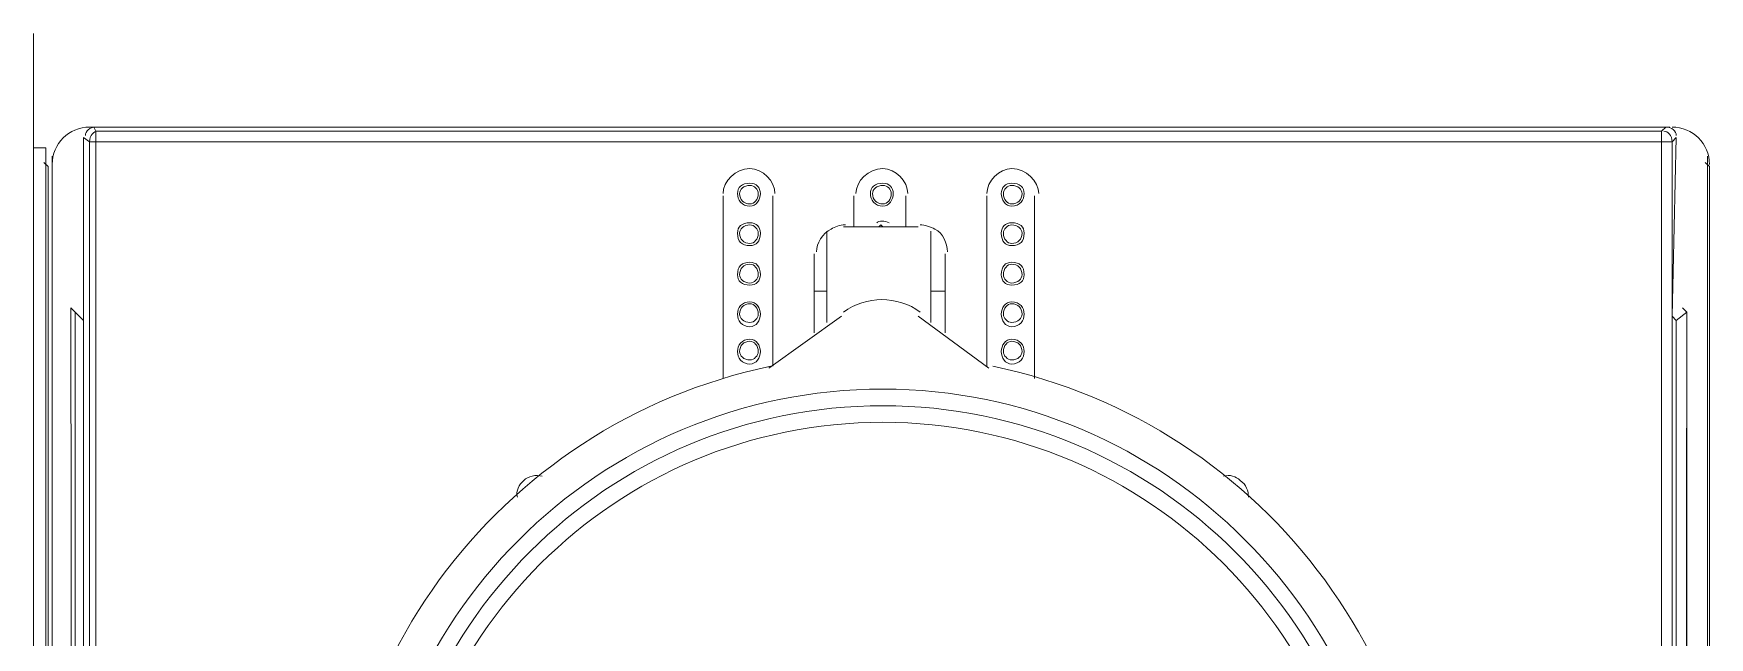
# Model space of a CAD drawing. Header units: metres. Extents: x 2999 to 3164, y 1641 to 1678.
# Drawn here: x 3002.922 to 3004.174, y 1657.293 to 1657.744 of the extents above; entities that cross this region are included whole.
import ezdxf

# ---------------------------------------------------------------- set-up
doc = ezdxf.new("R2010")
doc.units = ezdxf.units.M

msp = doc.modelspace()

# ---------------------------------------------------------------- linework, layer by layer
at = {"color": 7, "linetype": 'Continuous', "lineweight": 20, "true_color": 0x000007}
for points in [[(3002.922, 1657.7436), (3002.922, 1655.2155), (3002.922, 1655.2155)], [(3002.922, 1657.7436), (3002.922, 1655.2155), (3002.922, 1655.2155)], [(3004.1449, 1657.6738), (3002.9639, 1657.6738), (3002.9639, 1657.6738)], [(3002.967, 1657.6738), (3002.9686, 1657.6707), (3002.9686, 1657.6707)], [(3004.1418, 1657.6738), (3002.967, 1657.6738), (3002.967, 1657.6738)], [(3002.9686, 1657.6707), (3004.1387, 1657.6707), (3004.1387, 1657.6707)], [(3004.1387, 1657.6629), (3002.9686, 1657.6629), (3002.9686, 1657.6707)], [(3004.1387, 1657.6707), (3004.1418, 1657.6738), (3004.1418, 1657.6738)], [(3004.1465, 1657.6629), (3004.1387, 1657.6629), (3004.1387, 1657.6707)], [(3002.922, 1656.5766), (3002.9313, 1656.5781), (3002.9313, 1657.6583), (3002.922, 1657.6583)], [(3002.9639, 1655.7447), (3002.9639, 1657.6629), (3002.9593, 1657.666), (3002.9593, 1657.5295)], [(3002.9639, 1657.6629), (3002.9686, 1657.6629), (3002.9686, 1656.0349)], [(3004.1387, 1655.9403), (3004.1387, 1657.6629), (3004.1387, 1657.6629)], [(3004.1496, 1657.5295), (3004.1465, 1657.5326), (3004.1496, 1657.666), (3004.1465, 1657.6629), (3004.1465, 1655.9403)], [(3002.9329, 1657.6443), (3002.9298, 1657.6474), (3002.9298, 1657.6474)], [(3002.9329, 1657.6443), (3002.9329, 1655.2248), (3002.9329, 1655.2248)], [(3002.936, 1657.6521), (3002.936, 1655.2264), (3002.936, 1655.2264)], [(3004.1744, 1657.6443), (3004.1713, 1657.6474), (3004.1713, 1657.6474)], [(3004.1729, 1657.6521), (3004.1729, 1655.2264), (3004.1729, 1655.2264)], [(3004.1744, 1657.6443), (3004.1744, 1655.2248), (3004.1744, 1655.2248)], [(3003.4373, 1657.6226), (3003.4373, 1657.486), (3003.4373, 1657.486)], [(3003.4745, 1657.4953), (3003.4745, 1657.6226), (3003.4745, 1657.6226)], [(3003.535, 1657.6226), (3003.535, 1657.5993), (3003.535, 1657.5993)], [(3003.5738, 1657.5993), (3003.5738, 1657.6226), (3003.5738, 1657.6226)], [(3003.6344, 1657.6226), (3003.6344, 1657.4953), (3003.6344, 1657.4953)], [(3003.6701, 1657.486), (3003.6701, 1657.6226), (3003.6701, 1657.6226)], [(3003.5149, 1657.5962), (3003.5149, 1657.5512), (3003.5149, 1657.5512)], [(3003.5273, 1657.5993), (3003.5831, 1657.5993), (3003.5831, 1657.5993)], [(3003.5568, 1657.5993), (3003.5552, 1657.6008), (3003.5537, 1657.5993)], [(3003.5925, 1657.5962), (3003.5925, 1657.5512), (3003.5925, 1657.5512)], [(3003.5055, 1657.5791), (3003.5055, 1657.5512), (3003.5055, 1657.5512)], [(3003.6033, 1657.5791), (3003.6033, 1657.5512), (3003.6033, 1657.5512)], [(3003.5149, 1657.5279), (3003.5149, 1657.5512), (3003.5055, 1657.5512), (3003.5055, 1657.5201)], [(3003.6033, 1657.5201), (3003.6033, 1657.5512), (3003.5925, 1657.5512), (3003.5925, 1657.5279)], [(3002.9531, 1657.5357), (3002.9499, 1657.5388), (3002.9531, 1655.2884)], [(3002.9593, 1655.29), (3002.9593, 1657.5295), (3002.9531, 1657.5357), (3002.9531, 1655.2884)], [(3002.9593, 1657.5295), (3002.9562, 1657.5326), (3002.9562, 1657.5326)], [(3003.4714, 1657.4938), (3003.5257, 1657.5326), (3003.5257, 1657.5326)], [(3003.5831, 1657.5326), (3003.6359, 1657.4938), (3003.6359, 1657.4938)], [(3004.1574, 1655.2884), (3004.1574, 1657.5357), (3004.1496, 1657.5295), (3004.1496, 1655.29)], [(3004.1574, 1655.2884), (3004.1543, 1655.2916), (3004.1574, 1657.5357), (3004.1543, 1657.5388)]]:
    msp.add_lwpolyline(points, dxfattribs=at)
for points in [[(3002.9639, 1657.6738), (3002.9484, 1657.6738), (3002.936, 1657.6614), (3002.936, 1657.6459)], [(3002.9639, 1657.6738), (3002.9484, 1657.6738), (3002.936, 1657.6614), (3002.936, 1657.6459)], [(3002.9686, 1657.6738), (3002.9639, 1657.6738), (3002.9608, 1657.6707), (3002.9608, 1657.6676)], [(3002.9701, 1657.6707), (3002.967, 1657.6707), (3002.9639, 1657.6676), (3002.9639, 1657.6629)], [(3004.1465, 1657.6629), (3004.1465, 1657.6676), (3004.1434, 1657.6707), (3004.1403, 1657.6707)], [(3004.1496, 1657.6676), (3004.1496, 1657.6707), (3004.1465, 1657.6738), (3004.1418, 1657.6738)], [(3004.1744, 1657.6459), (3004.1744, 1657.6614), (3004.162, 1657.6738), (3004.1465, 1657.6738)], [(3004.1744, 1657.6459), (3004.1744, 1657.6614), (3004.162, 1657.6738), (3004.1465, 1657.6738)], [(3003.518, 1657.5977), (3003.5118, 1657.5946), (3003.5071, 1657.5869), (3003.5071, 1657.5807)], [(3003.5288, 1657.6008), (3003.5242, 1657.6008), (3003.5211, 1657.5993), (3003.518, 1657.5977)], [(3003.5614, 1657.6024), (3003.5583, 1657.604), (3003.5537, 1657.604), (3003.5521, 1657.6024)], [(3003.5956, 1657.5977), (3003.5925, 1657.5993), (3003.5878, 1657.6008), (3003.5847, 1657.6008)], [(3003.6049, 1657.5807), (3003.6049, 1657.5869), (3003.6018, 1657.5946), (3003.5956, 1657.5977)], [(3003.5847, 1657.5357), (3003.5676, 1657.5481), (3003.5443, 1657.5481), (3003.5273, 1657.5357)]]:
    msp.add_open_spline(points, degree=3, dxfattribs=at)
for points, knots in [([(3003.4761, 1657.6241), (3003.4761, 1657.6334), (3003.4667, 1657.6428), (3003.4574, 1657.6428), (3003.4574, 1657.6428), (3003.4466, 1657.6428), (3003.4373, 1657.6334), (3003.4373, 1657.6241)], [0, 0, 0, 0, 0.125, 0.125, 0.125, 0.125001, 1, 1, 1, 1]), ([(3003.5754, 1657.6241), (3003.5754, 1657.6334), (3003.5661, 1657.6428), (3003.5568, 1657.6428), (3003.5568, 1657.6428), (3003.5459, 1657.6428), (3003.5366, 1657.6334), (3003.5366, 1657.6241)], [0, 0, 0, 0, 0.125, 0.125, 0.125, 0.125001, 1, 1, 1, 1]), ([(3003.6732, 1657.6241), (3003.6732, 1657.6334), (3003.6638, 1657.6428), (3003.653, 1657.6428), (3003.653, 1657.6428), (3003.6437, 1657.6428), (3003.6344, 1657.6334), (3003.6344, 1657.6241)], [0, 0, 0, 0, 0.125, 0.125, 0.125, 0.125001, 1, 1, 1, 1]), ([(3003.4652, 1657.6241), (3003.4652, 1657.6288), (3003.4621, 1657.6319), (3003.4574, 1657.6319), (3003.4574, 1657.6319), (3003.4512, 1657.6319), (3003.4481, 1657.6288), (3003.4481, 1657.6241), (3003.4481, 1657.6241), (3003.4481, 1657.6195), (3003.4512, 1657.6148), (3003.4574, 1657.6148), (3003.4574, 1657.6148), (3003.4621, 1657.6148), (3003.4652, 1657.6195), (3003.4652, 1657.6241)], [0, 0, 0, 0, 0.0625, 0.0625, 0.0625, 0.062501, 0.125, 0.125, 0.125, 0.125001, 0.1875, 0.1875, 0.1875, 0.187501, 1, 1, 1, 1]), ([(3003.4636, 1657.6241), (3003.4636, 1657.6272), (3003.4605, 1657.6303), (3003.4574, 1657.6303), (3003.4574, 1657.6303), (3003.4528, 1657.6303), (3003.4497, 1657.6272), (3003.4497, 1657.6241), (3003.4497, 1657.6241), (3003.4497, 1657.6195), (3003.4528, 1657.6164), (3003.4574, 1657.6164), (3003.4574, 1657.6164), (3003.4605, 1657.6164), (3003.4636, 1657.6195), (3003.4636, 1657.6241)], [0, 0, 0, 0, 0.0625, 0.0625, 0.0625, 0.062501, 0.125, 0.125, 0.125, 0.125001, 0.1875, 0.1875, 0.1875, 0.187501, 1, 1, 1, 1]), ([(3003.5645, 1657.6241), (3003.5645, 1657.6288), (3003.5614, 1657.6319), (3003.5568, 1657.6319), (3003.5568, 1657.6319), (3003.5506, 1657.6319), (3003.5474, 1657.6288), (3003.5474, 1657.6241), (3003.5474, 1657.6241), (3003.5474, 1657.6195), (3003.5506, 1657.6148), (3003.5568, 1657.6148), (3003.5568, 1657.6148), (3003.5614, 1657.6148), (3003.5645, 1657.6195), (3003.5645, 1657.6241)], [0, 0, 0, 0, 0.0625, 0.0625, 0.0625, 0.062501, 0.125, 0.125, 0.125, 0.125001, 0.1875, 0.1875, 0.1875, 0.187501, 1, 1, 1, 1]), ([(3003.563, 1657.6241), (3003.563, 1657.6272), (3003.5599, 1657.6303), (3003.5568, 1657.6303), (3003.5568, 1657.6303), (3003.5521, 1657.6303), (3003.549, 1657.6272), (3003.549, 1657.6241), (3003.549, 1657.6241), (3003.549, 1657.6195), (3003.5521, 1657.6164), (3003.5568, 1657.6164), (3003.5568, 1657.6164), (3003.5599, 1657.6164), (3003.563, 1657.6195), (3003.563, 1657.6241)], [0, 0, 0, 0, 0.0625, 0.0625, 0.0625, 0.062501, 0.125, 0.125, 0.125, 0.125001, 0.1875, 0.1875, 0.1875, 0.187501, 1, 1, 1, 1]), ([(3003.6623, 1657.6241), (3003.6623, 1657.6288), (3003.6592, 1657.6319), (3003.653, 1657.6319), (3003.653, 1657.6319), (3003.6483, 1657.6319), (3003.6452, 1657.6288), (3003.6452, 1657.6241), (3003.6452, 1657.6241), (3003.6452, 1657.6195), (3003.6483, 1657.6148), (3003.653, 1657.6148), (3003.653, 1657.6148), (3003.6592, 1657.6148), (3003.6623, 1657.6195), (3003.6623, 1657.6241)], [0, 0, 0, 0, 0.0625, 0.0625, 0.0625, 0.062501, 0.125, 0.125, 0.125, 0.125001, 0.1875, 0.1875, 0.1875, 0.187501, 1, 1, 1, 1]), ([(3003.6607, 1657.6241), (3003.6607, 1657.6272), (3003.6576, 1657.6303), (3003.653, 1657.6303), (3003.653, 1657.6303), (3003.6499, 1657.6303), (3003.6468, 1657.6272), (3003.6468, 1657.6241), (3003.6468, 1657.6241), (3003.6468, 1657.6195), (3003.6499, 1657.6164), (3003.653, 1657.6164), (3003.653, 1657.6164), (3003.6576, 1657.6164), (3003.6607, 1657.6195), (3003.6607, 1657.6241)], [0, 0, 0, 0, 0.0625, 0.0625, 0.0625, 0.062501, 0.125, 0.125, 0.125, 0.125001, 0.1875, 0.1875, 0.1875, 0.187501, 1, 1, 1, 1]), ([(3003.4652, 1657.5946), (3003.4652, 1657.5993), (3003.4621, 1657.6024), (3003.4574, 1657.6024), (3003.4574, 1657.6024), (3003.4512, 1657.6024), (3003.4481, 1657.5993), (3003.4481, 1657.5946), (3003.4481, 1657.5946), (3003.4481, 1657.5884), (3003.4512, 1657.5853), (3003.4574, 1657.5853), (3003.4574, 1657.5853), (3003.4621, 1657.5853), (3003.4652, 1657.5884), (3003.4652, 1657.5946)], [0, 0, 0, 0, 0.0625, 0.0625, 0.0625, 0.062501, 0.125, 0.125, 0.125, 0.125001, 0.1875, 0.1875, 0.1875, 0.187501, 1, 1, 1, 1]), ([(3003.4636, 1657.5946), (3003.4636, 1657.5977), (3003.4605, 1657.6008), (3003.4574, 1657.6008), (3003.4574, 1657.6008), (3003.4528, 1657.6008), (3003.4497, 1657.5977), (3003.4497, 1657.5946), (3003.4497, 1657.5946), (3003.4497, 1657.59), (3003.4528, 1657.5869), (3003.4574, 1657.5869), (3003.4574, 1657.5869), (3003.4605, 1657.5869), (3003.4636, 1657.59), (3003.4636, 1657.5946)], [0, 0, 0, 0, 0.0625, 0.0625, 0.0625, 0.062501, 0.125, 0.125, 0.125, 0.125001, 0.1875, 0.1875, 0.1875, 0.187501, 1, 1, 1, 1]), ([(3003.6623, 1657.5946), (3003.6623, 1657.5993), (3003.6592, 1657.6024), (3003.653, 1657.6024), (3003.653, 1657.6024), (3003.6483, 1657.6024), (3003.6452, 1657.5993), (3003.6452, 1657.5946), (3003.6452, 1657.5946), (3003.6452, 1657.5884), (3003.6483, 1657.5853), (3003.653, 1657.5853), (3003.653, 1657.5853), (3003.6592, 1657.5853), (3003.6623, 1657.5884), (3003.6623, 1657.5946)], [0, 0, 0, 0, 0.0625, 0.0625, 0.0625, 0.062501, 0.125, 0.125, 0.125, 0.125001, 0.1875, 0.1875, 0.1875, 0.187501, 1, 1, 1, 1]), ([(3003.6607, 1657.5946), (3003.6607, 1657.5977), (3003.6576, 1657.6008), (3003.653, 1657.6008), (3003.653, 1657.6008), (3003.6499, 1657.6008), (3003.6468, 1657.5977), (3003.6468, 1657.5946), (3003.6468, 1657.5946), (3003.6468, 1657.59), (3003.6499, 1657.5869), (3003.653, 1657.5869), (3003.653, 1657.5869), (3003.6576, 1657.5869), (3003.6607, 1657.59), (3003.6607, 1657.5946)], [0, 0, 0, 0, 0.0625, 0.0625, 0.0625, 0.062501, 0.125, 0.125, 0.125, 0.125001, 0.1875, 0.1875, 0.1875, 0.187501, 1, 1, 1, 1]), ([(3003.4652, 1657.5636), (3003.4652, 1657.5698), (3003.4621, 1657.5729), (3003.4574, 1657.5729), (3003.4574, 1657.5729), (3003.4512, 1657.5729), (3003.4481, 1657.5698), (3003.4481, 1657.5636), (3003.4481, 1657.5636), (3003.4481, 1657.5589), (3003.4512, 1657.5558), (3003.4574, 1657.5558), (3003.4574, 1657.5558), (3003.4621, 1657.5558), (3003.4652, 1657.5589), (3003.4652, 1657.5636)], [0, 0, 0, 0, 0.0625, 0.0625, 0.0625, 0.062501, 0.125, 0.125, 0.125, 0.125001, 0.1875, 0.1875, 0.1875, 0.187501, 1, 1, 1, 1]), ([(3003.4636, 1657.5636), (3003.4636, 1657.5683), (3003.4605, 1657.5714), (3003.4574, 1657.5714), (3003.4574, 1657.5714), (3003.4528, 1657.5714), (3003.4497, 1657.5683), (3003.4497, 1657.5636), (3003.4497, 1657.5636), (3003.4497, 1657.5605), (3003.4528, 1657.5574), (3003.4574, 1657.5574), (3003.4574, 1657.5574), (3003.4605, 1657.5574), (3003.4636, 1657.5605), (3003.4636, 1657.5636)], [0, 0, 0, 0, 0.0625, 0.0625, 0.0625, 0.062501, 0.125, 0.125, 0.125, 0.125001, 0.1875, 0.1875, 0.1875, 0.187501, 1, 1, 1, 1]), ([(3003.6623, 1657.5636), (3003.6623, 1657.5698), (3003.6592, 1657.5729), (3003.653, 1657.5729), (3003.653, 1657.5729), (3003.6483, 1657.5729), (3003.6452, 1657.5698), (3003.6452, 1657.5636), (3003.6452, 1657.5636), (3003.6452, 1657.5589), (3003.6483, 1657.5558), (3003.653, 1657.5558), (3003.653, 1657.5558), (3003.6592, 1657.5558), (3003.6623, 1657.5589), (3003.6623, 1657.5636)], [0, 0, 0, 0, 0.0625, 0.0625, 0.0625, 0.062501, 0.125, 0.125, 0.125, 0.125001, 0.1875, 0.1875, 0.1875, 0.187501, 1, 1, 1, 1]), ([(3003.6607, 1657.5636), (3003.6607, 1657.5683), (3003.6576, 1657.5714), (3003.653, 1657.5714), (3003.653, 1657.5714), (3003.6499, 1657.5714), (3003.6468, 1657.5683), (3003.6468, 1657.5636), (3003.6468, 1657.5636), (3003.6468, 1657.5605), (3003.6499, 1657.5574), (3003.653, 1657.5574), (3003.653, 1657.5574), (3003.6576, 1657.5574), (3003.6607, 1657.5605), (3003.6607, 1657.5636)], [0, 0, 0, 0, 0.0625, 0.0625, 0.0625, 0.062501, 0.125, 0.125, 0.125, 0.125001, 0.1875, 0.1875, 0.1875, 0.187501, 1, 1, 1, 1]), ([(3003.4652, 1657.5341), (3003.4652, 1657.5388), (3003.4621, 1657.5434), (3003.4574, 1657.5434), (3003.4574, 1657.5434), (3003.4512, 1657.5434), (3003.4481, 1657.5388), (3003.4481, 1657.5341), (3003.4481, 1657.5341), (3003.4481, 1657.5295), (3003.4512, 1657.5248), (3003.4574, 1657.5248), (3003.4574, 1657.5248), (3003.4621, 1657.5248), (3003.4652, 1657.5295), (3003.4652, 1657.5341)], [0, 0, 0, 0, 0.0625, 0.0625, 0.0625, 0.062501, 0.125, 0.125, 0.125, 0.125001, 0.1875, 0.1875, 0.1875, 0.187501, 1, 1, 1, 1]), ([(3003.6623, 1657.5341), (3003.6623, 1657.5388), (3003.6592, 1657.5434), (3003.653, 1657.5434), (3003.653, 1657.5434), (3003.6483, 1657.5434), (3003.6452, 1657.5388), (3003.6452, 1657.5341), (3003.6452, 1657.5341), (3003.6452, 1657.5295), (3003.6483, 1657.5248), (3003.653, 1657.5248), (3003.653, 1657.5248), (3003.6592, 1657.5248), (3003.6623, 1657.5295), (3003.6623, 1657.5341)], [0, 0, 0, 0, 0.0625, 0.0625, 0.0625, 0.062501, 0.125, 0.125, 0.125, 0.125001, 0.1875, 0.1875, 0.1875, 0.187501, 1, 1, 1, 1]), ([(3003.4636, 1657.5341), (3003.4636, 1657.5388), (3003.4605, 1657.5419), (3003.4574, 1657.5419), (3003.4574, 1657.5419), (3003.4528, 1657.5419), (3003.4497, 1657.5388), (3003.4497, 1657.5341), (3003.4497, 1657.5341), (3003.4497, 1657.531), (3003.4528, 1657.5279), (3003.4574, 1657.5279), (3003.4574, 1657.5279), (3003.4605, 1657.5279), (3003.4636, 1657.531), (3003.4636, 1657.5341)], [0, 0, 0, 0, 0.0625, 0.0625, 0.0625, 0.062501, 0.125, 0.125, 0.125, 0.125001, 0.1875, 0.1875, 0.1875, 0.187501, 1, 1, 1, 1]), ([(3003.6607, 1657.5341), (3003.6607, 1657.5388), (3003.6576, 1657.5419), (3003.653, 1657.5419), (3003.653, 1657.5419), (3003.6499, 1657.5419), (3003.6468, 1657.5388), (3003.6468, 1657.5341), (3003.6468, 1657.5341), (3003.6468, 1657.531), (3003.6499, 1657.5279), (3003.653, 1657.5279), (3003.653, 1657.5279), (3003.6576, 1657.5279), (3003.6607, 1657.531), (3003.6607, 1657.5341)], [0, 0, 0, 0, 0.0625, 0.0625, 0.0625, 0.062501, 0.125, 0.125, 0.125, 0.125001, 0.1875, 0.1875, 0.1875, 0.187501, 1, 1, 1, 1]), ([(3003.4652, 1657.5062), (3003.4652, 1657.5108), (3003.4621, 1657.5155), (3003.4574, 1657.5155), (3003.4574, 1657.5155), (3003.4512, 1657.5155), (3003.4481, 1657.5108), (3003.4481, 1657.5062), (3003.4481, 1657.5062), (3003.4481, 1657.5015), (3003.4512, 1657.4969), (3003.4574, 1657.4969), (3003.4574, 1657.4969), (3003.4621, 1657.4969), (3003.4652, 1657.5015), (3003.4652, 1657.5062)], [0, 0, 0, 0, 0.0625, 0.0625, 0.0625, 0.062501, 0.125, 0.125, 0.125, 0.125001, 0.1875, 0.1875, 0.1875, 0.187501, 1, 1, 1, 1]), ([(3003.4636, 1657.5062), (3003.4636, 1657.5108), (3003.4605, 1657.5139), (3003.4574, 1657.5139), (3003.4574, 1657.5139), (3003.4528, 1657.5139), (3003.4497, 1657.5108), (3003.4497, 1657.5062), (3003.4497, 1657.5062), (3003.4497, 1657.5031), (3003.4528, 1657.5), (3003.4574, 1657.5), (3003.4574, 1657.5), (3003.4605, 1657.5), (3003.4636, 1657.5031), (3003.4636, 1657.5062)], [0, 0, 0, 0, 0.0625, 0.0625, 0.0625, 0.062501, 0.125, 0.125, 0.125, 0.125001, 0.1875, 0.1875, 0.1875, 0.187501, 1, 1, 1, 1]), ([(3003.6623, 1657.5062), (3003.6623, 1657.5108), (3003.6592, 1657.5155), (3003.653, 1657.5155), (3003.653, 1657.5155), (3003.6483, 1657.5155), (3003.6452, 1657.5108), (3003.6452, 1657.5062), (3003.6452, 1657.5062), (3003.6452, 1657.5015), (3003.6483, 1657.4969), (3003.653, 1657.4969), (3003.653, 1657.4969), (3003.6592, 1657.4969), (3003.6623, 1657.5015), (3003.6623, 1657.5062)], [0, 0, 0, 0, 0.0625, 0.0625, 0.0625, 0.062501, 0.125, 0.125, 0.125, 0.125001, 0.1875, 0.1875, 0.1875, 0.187501, 1, 1, 1, 1]), ([(3003.6607, 1657.5062), (3003.6607, 1657.5108), (3003.6576, 1657.5139), (3003.653, 1657.5139), (3003.653, 1657.5139), (3003.6499, 1657.5139), (3003.6468, 1657.5108), (3003.6468, 1657.5062), (3003.6468, 1657.5062), (3003.6468, 1657.5031), (3003.6499, 1657.5), (3003.653, 1657.5), (3003.653, 1657.5), (3003.6576, 1657.5), (3003.6607, 1657.5031), (3003.6607, 1657.5062)], [0, 0, 0, 0, 0.0625, 0.0625, 0.0625, 0.062501, 0.125, 0.125, 0.125, 0.125001, 0.1875, 0.1875, 0.1875, 0.187501, 1, 1, 1, 1]), ([(3003.473, 1657.4953), (3003.2665, 1657.4519), (3003.1269, 1657.261), (3003.1486, 1657.0515), (3003.1486, 1657.0515), (3003.1688, 1656.8419), (3003.3457, 1656.6836), (3003.5568, 1656.6836), (3003.5568, 1656.6836), (3003.7663, 1656.6836), (3003.9432, 1656.8419), (3003.9649, 1657.0515), (3003.9649, 1657.0515), (3003.9851, 1657.261), (3003.8454, 1657.4519), (3003.639, 1657.4953)], [0, 0, 0, 0, 0.0625, 0.0625, 0.0625, 0.062501, 0.125, 0.125, 0.125, 0.125001, 0.1875, 0.1875, 0.1875, 0.187501, 1, 1, 1, 1]), ([(3003.9401, 1657.0934), (3003.9401, 1657.306), (3003.7678, 1657.4782), (3003.5568, 1657.4782), (3003.5568, 1657.4782), (3003.3441, 1657.4782), (3003.1719, 1657.306), (3003.1719, 1657.0934), (3003.1719, 1657.0934), (3003.1719, 1656.8807), (3003.3441, 1656.7085), (3003.5568, 1656.7085), (3003.5568, 1656.7085), (3003.7678, 1656.7085), (3003.9401, 1656.8807), (3003.9401, 1657.0934)], [0, 0, 0, 0, 0.0625, 0.0625, 0.0625, 0.062501, 0.125, 0.125, 0.125, 0.125001, 0.1875, 0.1875, 0.1875, 0.187501, 1, 1, 1, 1]), ([(3003.9292, 1657.0934), (3003.9292, 1657.2998), (3003.7616, 1657.4658), (3003.5568, 1657.4658), (3003.5568, 1657.4658), (3003.3504, 1657.4658), (3003.1843, 1657.2998), (3003.1843, 1657.0934), (3003.1843, 1657.0934), (3003.1843, 1656.887), (3003.3504, 1656.7209), (3003.5568, 1656.7209), (3003.5568, 1656.7209), (3003.7616, 1656.7209), (3003.9292, 1656.887), (3003.9292, 1657.0934)], [0, 0, 0, 0, 0.0625, 0.0625, 0.0625, 0.062501, 0.125, 0.125, 0.125, 0.125001, 0.1875, 0.1875, 0.1875, 0.187501, 1, 1, 1, 1]), ([(3003.9168, 1657.0934), (3003.9168, 1657.292), (3003.7554, 1657.4534), (3003.5568, 1657.4534), (3003.5568, 1657.4534), (3003.3566, 1657.4534), (3003.1952, 1657.292), (3003.1952, 1657.0934), (3003.1952, 1657.0934), (3003.1952, 1656.8947), (3003.3566, 1656.7333), (3003.5568, 1656.7333), (3003.5568, 1656.7333), (3003.7554, 1656.7333), (3003.9168, 1656.8947), (3003.9168, 1657.0934)], [0, 0, 0, 0, 0.0625, 0.0625, 0.0625, 0.062501, 0.125, 0.125, 0.125, 0.125001, 0.1875, 0.1875, 0.1875, 0.187501, 1, 1, 1, 1]), ([(3003.3022, 1657.4131), (3003.2976, 1657.4146), (3003.2914, 1657.4131), (3003.2883, 1657.41), (3003.2883, 1657.41), (3003.2852, 1657.4069), (3003.2821, 1657.4022), (3003.2836, 1657.3975)], [0, 0, 0, 0, 0.125, 0.125, 0.125, 0.125001, 1, 1, 1, 1]), ([(3003.8299, 1657.3975), (3003.8299, 1657.4022), (3003.8284, 1657.4069), (3003.8237, 1657.41), (3003.8237, 1657.41), (3003.8206, 1657.4131), (3003.8159, 1657.4146), (3003.8113, 1657.4131)], [0, 0, 0, 0, 0.125, 0.125, 0.125, 0.125001, 1, 1, 1, 1])]:
    msp.add_open_spline(points, degree=3, knots=knots, dxfattribs=at)

doc.saveas('drawing.dxf')
